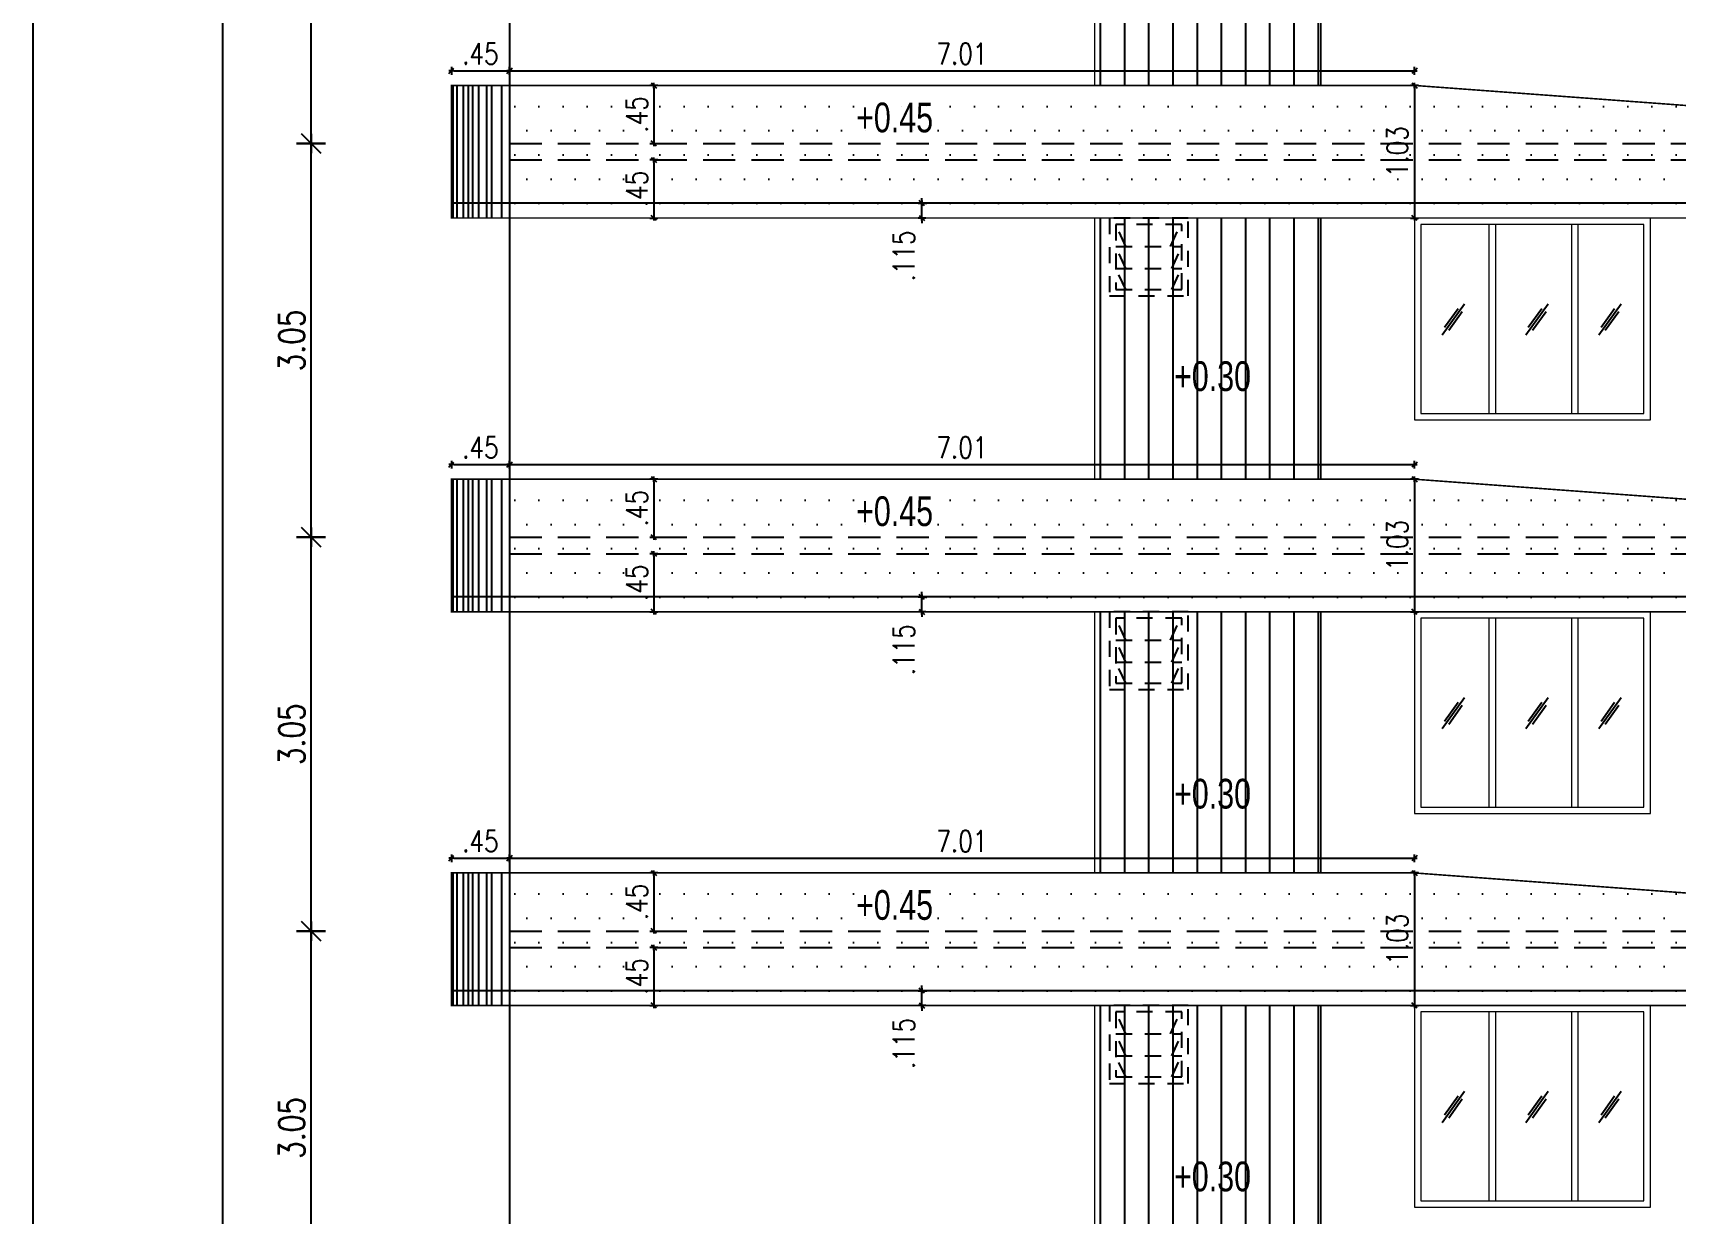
# Model space of a CAD drawing. Header units: inches. Extents: x 14331 to 14549, y 2557 to 2714.
# Drawn here: x 14498.24 to 14510.97, y 2660.94 to 2670.09 of the extents above; entities that cross this region are included whole.
import ezdxf
from ezdxf.enums import TextEntityAlignment as Align

# ---------------------------------------------------------------- set-up
doc = ezdxf.new("R2010")
doc.units = ezdxf.units.IN
doc.header["$LTSCALE"] = 0.25
doc.header["$MEASUREMENT"] = 0
doc.header["$PDMODE"] = 35
doc.linetypes.add('1', pattern=[0])
doc.linetypes.add('DASHEDX2', pattern=[1.5, 1, -0.5])
for name, color, linetype in [('dim-details', 7, 'Continuous'), ('ELE.PROJ.', 1, 'Continuous'), ('GLASS WINDOW', 251, '1'), ('hatch', 251, 'Continuous'), ('proj-internal', 1, 'DASHEDX2'), ('wall', 7, 'Continuous'), ('WORK TEX', 6, 'Continuous'), ('WORKING DIM', 7, 'Continuous')]:
    doc.layers.add(name, color=color, linetype=linetype)
doc.layers.add('WINDOW', color=106, linetype='Continuous', lineweight=13)
doc.styles.add('ARL', font='swisscl_0.ttf')
doc.styles.add('romans', font='romans.shx', dxfattribs={"width": 0.8})
doc.dimstyles.new('121', dxfattribs={"dimscale": 0.1, "dimtxt": 1.65, "dimasz": 0.2, "dimexe": 0.03125, "dimexo": 0.25, "dimgap": 0.5, "dimtad": 1, "dimzin": 4, "dimdsep": 46, "dimtxsty": 'romans', "dimblk1": 'MINITICK', "dimblk2": 'MINITICK', "dimsah": 1, "dimcen": 1, "dimse1": 1, "dimse2": 1, "dimclrd": 252, "dimclre": 256, "dimclrt": 7, "dimadec": 3, "dimazin": 0, "dimtfac": 0.8, "dimtix": 1, "dimtmove": 2, "dimatfit": 3, "dimfxl": 0, "dimtolj": 1, "dimtzin": 3, "dimarcsym": 0})
doc.dimstyles.new('minitick-100', dxfattribs={"dimscale": 0.1, "dimtxt": 2, "dimasz": 0.75, "dimexe": 0.03125, "dimexo": 0.25, "dimgap": 0.5, "dimtad": 1, "dimzin": 4, "dimdsep": 46, "dimtxsty": 'romans', "dimblk1": 'MINITICK', "dimblk2": 'MINITICK', "dimsah": 1, "dimcen": 1, "dimse1": 1, "dimse2": 1, "dimclrd": 252, "dimclre": 256, "dimclrt": 256, "dimadec": 3, "dimazin": 0, "dimtfac": 0.8, "dimtix": 1, "dimtmove": 2, "dimatfit": 3, "dimfxl": 0, "dimtolj": 1, "dimtzin": 3, "dimarcsym": 0})

# ---------------------------------------------------------------- blocks, each defined once
blk = doc.blocks.new('MINITICK')
at = {"color": 7}
for p, q in [((1, 1), (-1, -1)), ((-1, 0), (1, 0)), ((0, -1.5), (0, 1.5))]:
    blk.add_line(p, q, dxfattribs=at)
blk = doc.blocks.new('*D1823')
at = {"layer": 'Defpoints', "color": 0, "transparency": 16777216}
for p in [(14501.48, 2663.591), (14501.93, 2663.701), (14501.93, 2663.591)]:
    blk.add_point(p, dxfattribs=at)
at = {"layer": 'WORKING DIM', "color": 252, "lineweight": -2, "transparency": 16777216}
blk.add_line((14501.5, 2663.701), (14501.91, 2663.701), dxfattribs=at)
at = {"layer": 'WORKING DIM', "color": 252, "lineweight": -2, "transparency": 16777216, "xscale": 0.02, "yscale": 0.02, "zscale": 0.02, "rotation": 180}
blk.add_blockref('MINITICK', (14501.48, 2663.701), dxfattribs=at)
at = {"layer": 'WORKING DIM', "color": 252, "lineweight": -2, "transparency": 16777216, "xscale": 0.02, "yscale": 0.02, "zscale": 0.02}
blk.add_blockref('MINITICK', (14501.93, 2663.701), dxfattribs=at)
at = {"layer": 'WORKING DIM', "color": 7, "transparency": 16777216, "insert": (14501.705, 2663.833), "char_height": 0.165, "attachment_point": 5, "style": 'romans'}
blk.add_mtext('\\A1;.45', dxfattribs=at)
blk = doc.blocks.new('*D1829')
at = {"layer": 'Defpoints', "color": 0, "transparency": 16777216}
for p in [(14502.855, 2663.587), (14502.855, 2663.137), (14503.049, 2663.137)]:
    blk.add_point(p, dxfattribs=at)
at = {"layer": 'WORKING DIM', "color": 252, "lineweight": -2, "transparency": 16777216}
blk.add_line((14503.049, 2663.567), (14503.049, 2663.157), dxfattribs=at)
at = {"layer": 'WORKING DIM', "color": 252, "lineweight": -2, "transparency": 16777216, "xscale": 0.02, "yscale": 0.02, "zscale": 0.02}
for p, rotation in [((14503.049, 2663.587), 90), ((14503.049, 2663.137), 270)]:
    blk.add_blockref('MINITICK', p, dxfattribs=dict(at, rotation=rotation))
at = {"layer": 'WORKING DIM', "color": 7, "transparency": 16777216, "insert": (14502.917, 2663.362), "char_height": 0.165, "attachment_point": 5, "rotation": 90, "style": 'romans'}
blk.add_mtext('\\A1;.45', dxfattribs=at)
blk = doc.blocks.new('*D1830')
at = {"layer": 'Defpoints', "color": 0, "transparency": 16777216}
for p in [(14503.293, 2663.01), (14503.049, 2662.56), (14503.293, 2662.56)]:
    blk.add_point(p, dxfattribs=at)
at = {"layer": 'WORKING DIM', "color": 252, "lineweight": -2, "transparency": 16777216}
blk.add_line((14503.049, 2662.99), (14503.049, 2662.58), dxfattribs=at)
at = {"layer": 'WORKING DIM', "color": 252, "lineweight": -2, "transparency": 16777216, "xscale": 0.02, "yscale": 0.02, "zscale": 0.02}
for p, rotation in [((14503.049, 2663.01), 90), ((14503.049, 2662.56), 270)]:
    blk.add_blockref('MINITICK', p, dxfattribs=dict(at, rotation=rotation))
at = {"layer": 'WORKING DIM', "color": 7, "transparency": 16777216, "insert": (14502.917, 2662.785), "char_height": 0.165, "attachment_point": 5, "rotation": 90, "style": 'romans'}
blk.add_mtext('\\A1;.45', dxfattribs=at)
blk = doc.blocks.new('*D1824')
at = {"layer": 'Defpoints', "color": 0, "transparency": 16777216}
for p in [(14505.126, 2662.675), (14505.325, 2662.675), (14505.325, 2662.56)]:
    blk.add_point(p, dxfattribs=at)
at = {"layer": 'WORKING DIM', "color": 252, "lineweight": -2, "transparency": 16777216}
for p, q in [((14505.126, 2662.695), (14505.126, 2662.715)), ((14505.126, 2662.56), (14505.126, 2662.675)), ((14505.126, 2662.54), (14505.126, 2662.52))]:
    blk.add_line(p, q, dxfattribs=at)
at = {"layer": 'WORKING DIM', "color": 252, "lineweight": -2, "transparency": 16777216, "xscale": 0.02, "yscale": 0.02, "zscale": 0.02}
for p, rotation in [((14505.126, 2662.675), 270), ((14505.126, 2662.56), 90)]:
    blk.add_blockref('MINITICK', p, dxfattribs=dict(at, rotation=rotation))
at = {"layer": 'WORKING DIM', "color": 7, "transparency": 16777216, "insert": (14504.986, 2662.266), "char_height": 0.165, "attachment_point": 5, "rotation": 90, "style": 'romans'}
blk.add_mtext('\\A1;.115', dxfattribs=at)
blk = doc.blocks.new('*D1831')
at = {"layer": 'Defpoints', "color": 0, "transparency": 16777216}
for p in [(14508.943, 2663.587), (14508.943, 2662.56), (14508.943, 2662.56)]:
    blk.add_point(p, dxfattribs=at)
at = {"layer": 'WORKING DIM', "color": 252, "lineweight": -2, "transparency": 16777216}
blk.add_line((14508.943, 2663.567), (14508.943, 2662.58), dxfattribs=at)
at = {"layer": 'WORKING DIM', "color": 252, "lineweight": -2, "transparency": 16777216, "xscale": 0.02, "yscale": 0.02, "zscale": 0.02}
for p, rotation in [((14508.943, 2663.587), 90), ((14508.943, 2662.56), 270)]:
    blk.add_blockref('MINITICK', p, dxfattribs=dict(at, rotation=rotation))
at = {"layer": 'WORKING DIM', "color": 7, "transparency": 16777216, "insert": (14508.81, 2663.074), "char_height": 0.165, "attachment_point": 5, "rotation": 90, "style": 'romans'}
blk.add_mtext('\\A1;1.03', dxfattribs=at)
blk = doc.blocks.new('*D1838')
at = {"layer": 'Defpoints', "color": 0, "transparency": 16777216}
for p in [(14501.48, 2666.641), (14501.93, 2666.75), (14501.93, 2666.641)]:
    blk.add_point(p, dxfattribs=at)
at = {"layer": 'WORKING DIM', "color": 252, "lineweight": -2, "transparency": 16777216}
blk.add_line((14501.5, 2666.75), (14501.91, 2666.75), dxfattribs=at)
at = {"layer": 'WORKING DIM', "color": 252, "lineweight": -2, "transparency": 16777216, "xscale": 0.02, "yscale": 0.02, "zscale": 0.02, "rotation": 180}
blk.add_blockref('MINITICK', (14501.48, 2666.75), dxfattribs=at)
at = {"layer": 'WORKING DIM', "color": 252, "lineweight": -2, "transparency": 16777216, "xscale": 0.02, "yscale": 0.02, "zscale": 0.02}
blk.add_blockref('MINITICK', (14501.93, 2666.75), dxfattribs=at)
at = {"layer": 'WORKING DIM', "color": 7, "transparency": 16777216, "insert": (14501.705, 2666.883), "char_height": 0.165, "attachment_point": 5, "style": 'romans'}
blk.add_mtext('\\A1;.45', dxfattribs=at)
blk = doc.blocks.new('*D1844')
at = {"layer": 'Defpoints', "color": 0, "transparency": 16777216}
for p in [(14502.855, 2666.637), (14502.855, 2666.187), (14503.049, 2666.187)]:
    blk.add_point(p, dxfattribs=at)
at = {"layer": 'WORKING DIM', "color": 252, "lineweight": -2, "transparency": 16777216}
blk.add_line((14503.049, 2666.617), (14503.049, 2666.207), dxfattribs=at)
at = {"layer": 'WORKING DIM', "color": 252, "lineweight": -2, "transparency": 16777216, "xscale": 0.02, "yscale": 0.02, "zscale": 0.02}
for p, rotation in [((14503.049, 2666.637), 90), ((14503.049, 2666.187), 270)]:
    blk.add_blockref('MINITICK', p, dxfattribs=dict(at, rotation=rotation))
at = {"layer": 'WORKING DIM', "color": 7, "transparency": 16777216, "insert": (14502.917, 2666.412), "char_height": 0.165, "attachment_point": 5, "rotation": 90, "style": 'romans'}
blk.add_mtext('\\A1;.45', dxfattribs=at)
blk = doc.blocks.new('*D1845')
at = {"layer": 'Defpoints', "color": 0, "transparency": 16777216}
for p in [(14503.293, 2666.06), (14503.049, 2665.61), (14503.293, 2665.61)]:
    blk.add_point(p, dxfattribs=at)
at = {"layer": 'WORKING DIM', "color": 252, "lineweight": -2, "transparency": 16777216}
blk.add_line((14503.049, 2666.04), (14503.049, 2665.63), dxfattribs=at)
at = {"layer": 'WORKING DIM', "color": 252, "lineweight": -2, "transparency": 16777216, "xscale": 0.02, "yscale": 0.02, "zscale": 0.02}
for p, rotation in [((14503.049, 2666.06), 90), ((14503.049, 2665.61), 270)]:
    blk.add_blockref('MINITICK', p, dxfattribs=dict(at, rotation=rotation))
at = {"layer": 'WORKING DIM', "color": 7, "transparency": 16777216, "insert": (14502.917, 2665.835), "char_height": 0.165, "attachment_point": 5, "rotation": 90, "style": 'romans'}
blk.add_mtext('\\A1;.45', dxfattribs=at)
blk = doc.blocks.new('*D1839')
at = {"layer": 'Defpoints', "color": 0, "transparency": 16777216}
for p in [(14505.126, 2665.725), (14505.325, 2665.725), (14505.325, 2665.61)]:
    blk.add_point(p, dxfattribs=at)
at = {"layer": 'WORKING DIM', "color": 252, "lineweight": -2, "transparency": 16777216}
for p, q in [((14505.126, 2665.745), (14505.126, 2665.765)), ((14505.126, 2665.61), (14505.126, 2665.725)), ((14505.126, 2665.59), (14505.126, 2665.57))]:
    blk.add_line(p, q, dxfattribs=at)
at = {"layer": 'WORKING DIM', "color": 252, "lineweight": -2, "transparency": 16777216, "xscale": 0.02, "yscale": 0.02, "zscale": 0.02}
for p, rotation in [((14505.126, 2665.725), 270), ((14505.126, 2665.61), 90)]:
    blk.add_blockref('MINITICK', p, dxfattribs=dict(at, rotation=rotation))
at = {"layer": 'WORKING DIM', "color": 7, "transparency": 16777216, "insert": (14504.986, 2665.316), "char_height": 0.165, "attachment_point": 5, "rotation": 90, "style": 'romans'}
blk.add_mtext('\\A1;.115', dxfattribs=at)
blk = doc.blocks.new('*D1846')
at = {"layer": 'Defpoints', "color": 0, "transparency": 16777216}
for p in [(14508.943, 2666.637), (14508.943, 2665.61), (14508.943, 2665.61)]:
    blk.add_point(p, dxfattribs=at)
at = {"layer": 'WORKING DIM', "color": 252, "lineweight": -2, "transparency": 16777216}
blk.add_line((14508.943, 2666.617), (14508.943, 2665.63), dxfattribs=at)
at = {"layer": 'WORKING DIM', "color": 252, "lineweight": -2, "transparency": 16777216, "xscale": 0.02, "yscale": 0.02, "zscale": 0.02}
for p, rotation in [((14508.943, 2666.637), 90), ((14508.943, 2665.61), 270)]:
    blk.add_blockref('MINITICK', p, dxfattribs=dict(at, rotation=rotation))
at = {"layer": 'WORKING DIM', "color": 7, "transparency": 16777216, "insert": (14508.81, 2666.124), "char_height": 0.165, "attachment_point": 5, "rotation": 90, "style": 'romans'}
blk.add_mtext('\\A1;1.03', dxfattribs=at)
blk = doc.blocks.new('*D1853')
at = {"layer": 'Defpoints', "color": 0, "transparency": 16777216}
for p in [(14501.93, 2669.8), (14501.48, 2669.691), (14501.93, 2669.691)]:
    blk.add_point(p, dxfattribs=at)
at = {"layer": 'WORKING DIM', "color": 252, "lineweight": -2, "transparency": 16777216}
blk.add_line((14501.5, 2669.8), (14501.91, 2669.8), dxfattribs=at)
at = {"layer": 'WORKING DIM', "color": 252, "lineweight": -2, "transparency": 16777216, "xscale": 0.02, "yscale": 0.02, "zscale": 0.02, "rotation": 180}
blk.add_blockref('MINITICK', (14501.48, 2669.8), dxfattribs=at)
at = {"layer": 'WORKING DIM', "color": 252, "lineweight": -2, "transparency": 16777216, "xscale": 0.02, "yscale": 0.02, "zscale": 0.02}
blk.add_blockref('MINITICK', (14501.93, 2669.8), dxfattribs=at)
at = {"layer": 'WORKING DIM', "color": 7, "transparency": 16777216, "insert": (14501.705, 2669.933), "char_height": 0.165, "attachment_point": 5, "style": 'romans'}
blk.add_mtext('\\A1;.45', dxfattribs=at)
blk = doc.blocks.new('*D1859')
at = {"layer": 'Defpoints', "color": 0, "transparency": 16777216}
for p in [(14502.855, 2669.687), (14502.855, 2669.237), (14503.049, 2669.237)]:
    blk.add_point(p, dxfattribs=at)
at = {"layer": 'WORKING DIM', "color": 252, "lineweight": -2, "transparency": 16777216}
blk.add_line((14503.049, 2669.667), (14503.049, 2669.257), dxfattribs=at)
at = {"layer": 'WORKING DIM', "color": 252, "lineweight": -2, "transparency": 16777216, "xscale": 0.02, "yscale": 0.02, "zscale": 0.02}
for p, rotation in [((14503.049, 2669.687), 90), ((14503.049, 2669.237), 270)]:
    blk.add_blockref('MINITICK', p, dxfattribs=dict(at, rotation=rotation))
at = {"layer": 'WORKING DIM', "color": 7, "transparency": 16777216, "insert": (14502.917, 2669.462), "char_height": 0.165, "attachment_point": 5, "rotation": 90, "style": 'romans'}
blk.add_mtext('\\A1;.45', dxfattribs=at)
blk = doc.blocks.new('*D1860')
at = {"layer": 'Defpoints', "color": 0, "transparency": 16777216}
for p in [(14503.293, 2669.11), (14503.049, 2668.66), (14503.293, 2668.66)]:
    blk.add_point(p, dxfattribs=at)
at = {"layer": 'WORKING DIM', "color": 252, "lineweight": -2, "transparency": 16777216}
blk.add_line((14503.049, 2669.09), (14503.049, 2668.68), dxfattribs=at)
at = {"layer": 'WORKING DIM', "color": 252, "lineweight": -2, "transparency": 16777216, "xscale": 0.02, "yscale": 0.02, "zscale": 0.02}
for p, rotation in [((14503.049, 2669.11), 90), ((14503.049, 2668.66), 270)]:
    blk.add_blockref('MINITICK', p, dxfattribs=dict(at, rotation=rotation))
at = {"layer": 'WORKING DIM', "color": 7, "transparency": 16777216, "insert": (14502.917, 2668.885), "char_height": 0.165, "attachment_point": 5, "rotation": 90, "style": 'romans'}
blk.add_mtext('\\A1;.45', dxfattribs=at)
blk = doc.blocks.new('*D1854')
at = {"layer": 'Defpoints', "color": 0, "transparency": 16777216}
for p in [(14505.126, 2668.775), (14505.325, 2668.775), (14505.325, 2668.66)]:
    blk.add_point(p, dxfattribs=at)
at = {"layer": 'WORKING DIM', "color": 252, "lineweight": -2, "transparency": 16777216}
for p, q in [((14505.126, 2668.795), (14505.126, 2668.815)), ((14505.126, 2668.66), (14505.126, 2668.775)), ((14505.126, 2668.64), (14505.126, 2668.62))]:
    blk.add_line(p, q, dxfattribs=at)
at = {"layer": 'WORKING DIM', "color": 252, "lineweight": -2, "transparency": 16777216, "xscale": 0.02, "yscale": 0.02, "zscale": 0.02}
for p, rotation in [((14505.126, 2668.775), 270), ((14505.126, 2668.66), 90)]:
    blk.add_blockref('MINITICK', p, dxfattribs=dict(at, rotation=rotation))
at = {"layer": 'WORKING DIM', "color": 7, "transparency": 16777216, "insert": (14504.986, 2668.366), "char_height": 0.165, "attachment_point": 5, "rotation": 90, "style": 'romans'}
blk.add_mtext('\\A1;.115', dxfattribs=at)
blk = doc.blocks.new('*D1861')
at = {"layer": 'Defpoints', "color": 0, "transparency": 16777216}
for p in [(14508.943, 2669.687), (14508.943, 2668.66), (14508.943, 2668.66)]:
    blk.add_point(p, dxfattribs=at)
at = {"layer": 'WORKING DIM', "color": 252, "lineweight": -2, "transparency": 16777216}
blk.add_line((14508.943, 2669.667), (14508.943, 2668.68), dxfattribs=at)
at = {"layer": 'WORKING DIM', "color": 252, "lineweight": -2, "transparency": 16777216, "xscale": 0.02, "yscale": 0.02, "zscale": 0.02}
for p, rotation in [((14508.943, 2669.687), 90), ((14508.943, 2668.66), 270)]:
    blk.add_blockref('MINITICK', p, dxfattribs=dict(at, rotation=rotation))
at = {"layer": 'WORKING DIM', "color": 7, "transparency": 16777216, "insert": (14508.81, 2669.174), "char_height": 0.165, "attachment_point": 5, "rotation": 90, "style": 'romans'}
blk.add_mtext('\\A1;1.03', dxfattribs=at)
blk = doc.blocks.new('*D1971')
at = {"layer": 'Defpoints', "color": 0, "transparency": 16777216}
for p in [(14500.393, 2663.137), (14502.341, 2663.137), (14502.341, 2660.087)]:
    blk.add_point(p, dxfattribs=at)
at = {"layer": 'dim-details', "color": 252, "lineweight": -2, "transparency": 16777216}
blk.add_line((14500.393, 2660.162), (14500.393, 2663.062), dxfattribs=at)
at = {"layer": 'dim-details', "color": 252, "lineweight": -2, "transparency": 16777216, "xscale": 0.07500000000000001, "yscale": 0.07500000000000001, "zscale": 0.07500000000000001}
for p, rotation in [((14500.393, 2663.137), 90), ((14500.393, 2660.087), 270)]:
    blk.add_blockref('MINITICK', p, dxfattribs=dict(at, rotation=rotation))
at = {"layer": 'dim-details', "transparency": 16777216, "insert": (14500.243, 2661.612), "char_height": 0.2, "attachment_point": 5, "rotation": 90, "style": 'romans'}
blk.add_mtext('\\A1;3.05', dxfattribs=at)
blk = doc.blocks.new('*D1972')
at = {"layer": 'Defpoints', "color": 0, "transparency": 16777216}
for p in [(14500.393, 2666.187), (14502.341, 2666.187), (14502.341, 2663.137)]:
    blk.add_point(p, dxfattribs=at)
at = {"layer": 'dim-details', "color": 252, "lineweight": -2, "transparency": 16777216}
blk.add_line((14500.393, 2663.212), (14500.393, 2666.112), dxfattribs=at)
at = {"layer": 'dim-details', "color": 252, "lineweight": -2, "transparency": 16777216, "xscale": 0.07500000000000001, "yscale": 0.07500000000000001, "zscale": 0.07500000000000001}
for p, rotation in [((14500.393, 2666.187), 90), ((14500.393, 2663.137), 270)]:
    blk.add_blockref('MINITICK', p, dxfattribs=dict(at, rotation=rotation))
at = {"layer": 'dim-details', "transparency": 16777216, "insert": (14500.243, 2664.662), "char_height": 0.2, "attachment_point": 5, "rotation": 90, "style": 'romans'}
blk.add_mtext('\\A1;3.05', dxfattribs=at)
blk = doc.blocks.new('*D1973')
at = {"layer": 'Defpoints', "color": 0, "transparency": 16777216}
for p in [(14500.393, 2669.237), (14502.341, 2669.237), (14502.341, 2666.187)]:
    blk.add_point(p, dxfattribs=at)
at = {"layer": 'dim-details', "color": 252, "lineweight": -2, "transparency": 16777216}
blk.add_line((14500.393, 2666.262), (14500.393, 2669.162), dxfattribs=at)
at = {"layer": 'dim-details', "color": 252, "lineweight": -2, "transparency": 16777216, "xscale": 0.07500000000000001, "yscale": 0.07500000000000001, "zscale": 0.07500000000000001}
for p, rotation in [((14500.393, 2669.237), 90), ((14500.393, 2666.187), 270)]:
    blk.add_blockref('MINITICK', p, dxfattribs=dict(at, rotation=rotation))
at = {"layer": 'dim-details', "transparency": 16777216, "insert": (14500.243, 2667.712), "char_height": 0.2, "attachment_point": 5, "rotation": 90, "style": 'romans'}
blk.add_mtext('\\A1;3.05', dxfattribs=at)
blk = doc.blocks.new('*D1974')
at = {"layer": 'Defpoints', "color": 0, "transparency": 16777216}
for p in [(14500.393, 2672.287), (14502.436, 2672.287), (14502.436, 2669.237)]:
    blk.add_point(p, dxfattribs=at)
at = {"layer": 'dim-details', "color": 252, "lineweight": -2, "transparency": 16777216}
blk.add_line((14500.393, 2669.312), (14500.393, 2672.212), dxfattribs=at)
at = {"layer": 'dim-details', "color": 252, "lineweight": -2, "transparency": 16777216, "xscale": 0.07500000000000001, "yscale": 0.07500000000000001, "zscale": 0.07500000000000001}
for p, rotation in [((14500.393, 2672.287), 90), ((14500.393, 2669.237), 270)]:
    blk.add_blockref('MINITICK', p, dxfattribs=dict(at, rotation=rotation))
at = {"layer": 'dim-details', "transparency": 16777216, "insert": (14500.243, 2670.762), "char_height": 0.2, "attachment_point": 5, "rotation": 90, "style": 'romans'}
blk.add_mtext('\\A1;3.05', dxfattribs=at)
blk = doc.blocks.new('*D1982')
at = {"layer": 'Defpoints', "color": 0, "transparency": 16777216}
for p in [(14499.708, 2690.587), (14502.979, 2690.587), (14501.43, 2650.61)]:
    blk.add_point(p, dxfattribs=at)
at = {"layer": 'dim-details', "color": 252, "lineweight": -2, "transparency": 16777216}
blk.add_line((14499.708, 2650.685), (14499.708, 2690.512), dxfattribs=at)
at = {"layer": 'dim-details', "color": 252, "lineweight": -2, "transparency": 16777216, "xscale": 0.07500000000000001, "yscale": 0.07500000000000001, "zscale": 0.07500000000000001}
for p, rotation in [((14499.708, 2690.587), 90), ((14499.708, 2650.61), 270)]:
    blk.add_blockref('MINITICK', p, dxfattribs=dict(at, rotation=rotation))
at = {"layer": 'dim-details', "transparency": 16777216, "insert": (14499.558, 2670.599), "char_height": 0.2, "attachment_point": 5, "rotation": 90, "style": 'romans'}
blk.add_mtext('\\A1;39.98', dxfattribs=at)
blk = doc.blocks.new('*D1990')
at = {"layer": 'Defpoints', "color": 0, "transparency": 16777216}
for p in [(14501.93, 2663.587), (14508.943, 2663.701), (14508.943, 2663.587)]:
    blk.add_point(p, dxfattribs=at)
at = {"layer": 'WORKING DIM', "color": 252, "lineweight": -2, "transparency": 16777216}
blk.add_line((14501.95, 2663.701), (14508.923, 2663.701), dxfattribs=at)
at = {"layer": 'WORKING DIM', "color": 252, "lineweight": -2, "transparency": 16777216, "xscale": 0.02, "yscale": 0.02, "zscale": 0.02, "rotation": 180}
blk.add_blockref('MINITICK', (14501.93, 2663.701), dxfattribs=at)
at = {"layer": 'WORKING DIM', "color": 252, "lineweight": -2, "transparency": 16777216, "xscale": 0.02, "yscale": 0.02, "zscale": 0.02}
blk.add_blockref('MINITICK', (14508.943, 2663.701), dxfattribs=at)
at = {"layer": 'WORKING DIM', "color": 7, "transparency": 16777216, "insert": (14505.436, 2663.833), "char_height": 0.165, "attachment_point": 5, "style": 'romans'}
blk.add_mtext('\\A1;7.01', dxfattribs=at)
blk = doc.blocks.new('*D1992')
at = {"layer": 'Defpoints', "color": 0, "transparency": 16777216}
for p in [(14508.943, 2666.75), (14501.93, 2666.637), (14508.943, 2666.637)]:
    blk.add_point(p, dxfattribs=at)
at = {"layer": 'WORKING DIM', "color": 252, "lineweight": -2, "transparency": 16777216}
blk.add_line((14501.95, 2666.75), (14508.923, 2666.75), dxfattribs=at)
at = {"layer": 'WORKING DIM', "color": 252, "lineweight": -2, "transparency": 16777216, "xscale": 0.02, "yscale": 0.02, "zscale": 0.02, "rotation": 180}
blk.add_blockref('MINITICK', (14501.93, 2666.75), dxfattribs=at)
at = {"layer": 'WORKING DIM', "color": 252, "lineweight": -2, "transparency": 16777216, "xscale": 0.02, "yscale": 0.02, "zscale": 0.02}
blk.add_blockref('MINITICK', (14508.943, 2666.75), dxfattribs=at)
at = {"layer": 'WORKING DIM', "color": 7, "transparency": 16777216, "insert": (14505.436, 2666.883), "char_height": 0.165, "attachment_point": 5, "style": 'romans'}
blk.add_mtext('\\A1;7.01', dxfattribs=at)
blk = doc.blocks.new('*D1994')
at = {"layer": 'Defpoints', "color": 0, "transparency": 16777216}
for p in [(14508.943, 2669.8), (14501.93, 2669.687), (14508.943, 2669.687)]:
    blk.add_point(p, dxfattribs=at)
at = {"layer": 'WORKING DIM', "color": 252, "lineweight": -2, "transparency": 16777216}
blk.add_line((14501.95, 2669.8), (14508.923, 2669.8), dxfattribs=at)
at = {"layer": 'WORKING DIM', "color": 252, "lineweight": -2, "transparency": 16777216, "xscale": 0.02, "yscale": 0.02, "zscale": 0.02, "rotation": 180}
blk.add_blockref('MINITICK', (14501.93, 2669.8), dxfattribs=at)
at = {"layer": 'WORKING DIM', "color": 252, "lineweight": -2, "transparency": 16777216, "xscale": 0.02, "yscale": 0.02, "zscale": 0.02}
blk.add_blockref('MINITICK', (14508.943, 2669.8), dxfattribs=at)
at = {"layer": 'WORKING DIM', "color": 7, "transparency": 16777216, "insert": (14505.436, 2669.933), "char_height": 0.165, "attachment_point": 5, "style": 'romans'}
blk.add_mtext('\\A1;7.01', dxfattribs=at)

msp = doc.modelspace()

# ---------------------------------------------------------------- hatches: boundary and pattern name
at = {"layer": 'hatch'}
h = msp.add_hatch(dxfattribs=at)
h.set_pattern_fill('ANSI31', color=36, scale=1.5, angle=45)
h.set_pattern_definition([(90, (-332.42704, 32.52431), (-0.1875, 3e-17), [])])
h.paths.add_polyline_path([(14508.218, 2671.71), (14506.465, 2671.71), (14506.465, 2669.687), (14508.218, 2669.687)])
at = {"layer": 'hatch', "true_color": 0xc7b399}
h = msp.add_hatch(dxfattribs=at)
h.set_pattern_fill('DOTS', color=253, scale=3)
h.set_pattern_definition([(0, (-346.71688, 32.52428), (0.09375, 0.1875), [0, -0.1875])])
h.paths.add_polyline_path([(14515.04, 2669.237), (14508.943, 2669.687), (14501.93, 2669.687), (14501.93, 2668.66), (14515.04, 2668.66)])
at = {"layer": 'hatch'}
h = msp.add_hatch(dxfattribs=at)
h.set_pattern_fill('ANSI31', color=36, scale=1.5, angle=45)
h.set_pattern_definition([(90, (-332.42704, 29.47428), (-0.1875, 3e-17), [])])
h.paths.add_polyline_path([(14508.218, 2668.66), (14506.465, 2668.66), (14506.465, 2666.637), (14508.218, 2666.637)])
at = {"layer": 'hatch', "true_color": 0xc7b399}
h = msp.add_hatch(dxfattribs=at)
h.set_pattern_fill('DOTS', color=253, scale=3)
h.set_pattern_definition([(0, (-346.71688, 29.47428), (0.09375, 0.1875), [0, -0.1875])])
h.paths.add_polyline_path([(14515.04, 2666.187), (14508.943, 2666.637), (14501.93, 2666.637), (14501.93, 2665.61), (14515.04, 2665.61)])
at = {"layer": 'hatch'}
h = msp.add_hatch(dxfattribs=at)
h.set_pattern_fill('ANSI31', color=36, scale=1.5, angle=45)
h.set_pattern_definition([(90, (-332.42704, 26.42428), (-0.1875, 3e-17), [])])
h.paths.add_polyline_path([(14508.218, 2665.61), (14506.465, 2665.61), (14506.465, 2663.587), (14508.218, 2663.587)])
at = {"layer": 'hatch', "true_color": 0xc7b399}
h = msp.add_hatch(dxfattribs=at)
h.set_pattern_fill('DOTS', color=253, scale=3)
h.set_pattern_definition([(0, (-346.71688, 26.42431), (0.09375, 0.1875), [0, -0.1875])])
h.paths.add_polyline_path([(14515.04, 2663.137), (14508.943, 2663.587), (14501.93, 2663.587), (14501.93, 2662.56), (14515.04, 2662.56)])
at = {"layer": 'hatch'}
h = msp.add_hatch(dxfattribs=at)
h.set_pattern_fill('ANSI31', color=36, scale=1.5, angle=45)
h.set_pattern_definition([(90, (-332.42704, 23.37431), (-0.1875, 3e-17), [])])
h.paths.add_polyline_path([(14508.218, 2662.56), (14506.465, 2662.56), (14506.465, 2660.537), (14508.218, 2660.537)])

# ---------------------------------------------------------------- linework, layer by layer
at = {"layer": 'ELE.PROJ.', "color": 8}
for p, q in [((14501.492, 2669.691), (14501.492, 2668.66)), ((14501.521, 2669.691), (14501.521, 2668.66)), ((14501.57, 2669.691), (14501.57, 2668.66)), ((14501.611, 2669.691), (14501.611, 2668.66)), ((14501.644, 2669.691), (14501.644, 2668.66)), ((14501.69, 2669.691), (14501.69, 2668.66)), ((14501.751, 2669.691), (14501.751, 2668.66)), ((14501.791, 2669.691), (14501.791, 2668.66)), ((14501.869, 2669.691), (14501.869, 2668.66)), ((14501.492, 2666.641), (14501.492, 2665.61)), ((14501.521, 2666.641), (14501.521, 2665.61)), ((14501.57, 2666.641), (14501.57, 2665.61)), ((14501.611, 2666.641), (14501.611, 2665.61)), ((14501.644, 2666.641), (14501.644, 2665.61)), ((14501.69, 2666.641), (14501.69, 2665.61)), ((14501.751, 2666.641), (14501.751, 2665.61)), ((14501.791, 2666.641), (14501.791, 2665.61)), ((14501.869, 2666.641), (14501.869, 2665.61)), ((14501.492, 2663.591), (14501.492, 2662.56)), ((14501.521, 2663.591), (14501.521, 2662.56)), ((14501.57, 2663.591), (14501.57, 2662.56)), ((14501.611, 2663.591), (14501.611, 2662.56)), ((14501.644, 2663.591), (14501.644, 2662.56)), ((14501.69, 2663.591), (14501.69, 2662.56)), ((14501.751, 2663.591), (14501.751, 2662.56)), ((14501.791, 2663.591), (14501.791, 2662.56)), ((14501.869, 2663.591), (14501.869, 2662.56))]:
    msp.add_line(p, q, dxfattribs=at)
at = {"layer": 'ELE.PROJ.'}
for p, q in [((14515.04, 2668.775), (14501.48, 2668.775)), ((14515.04, 2665.725), (14501.48, 2665.725)), ((14515.04, 2662.675), (14501.48, 2662.675))]:
    msp.add_line(p, q, dxfattribs=at)
at = {"layer": 'ELE.PROJ.', "color": 36, "const_width": 0.012}
for points in [[(14506.465, 2671.71), (14508.218, 2671.71), (14508.218, 2669.687), (14506.465, 2669.687)], [(14506.465, 2668.66), (14508.218, 2668.66), (14508.218, 2666.637), (14506.465, 2666.637)], [(14506.465, 2665.61), (14508.218, 2665.61), (14508.218, 2663.587), (14506.465, 2663.587)], [(14506.465, 2662.56), (14508.218, 2662.56), (14508.218, 2660.537), (14506.465, 2660.537)]]:
    msp.add_lwpolyline(points, close=True, dxfattribs=at)
at = {"layer": 'ELE.PROJ.', "const_width": 0.012}
for points in [[(14515.04, 2668.66), (14515.04, 2669.237), (14508.943, 2669.687), (14501.48, 2669.687), (14501.48, 2668.66), (14515.04, 2668.66)], [(14515.04, 2665.61), (14515.04, 2666.187), (14508.943, 2666.637), (14501.48, 2666.637), (14501.48, 2665.61), (14515.04, 2665.61)], [(14515.04, 2662.56), (14515.04, 2663.137), (14508.943, 2663.587), (14501.48, 2663.587), (14501.48, 2662.56), (14515.04, 2662.56)]]:
    msp.add_lwpolyline(points, dxfattribs=at)
at = {"layer": 'GLASS WINDOW', "color": 4, "ltscale": 200}
for p, q in [((14509.331, 2667.993), (14509.158, 2667.752)), ((14509.281, 2667.957), (14509.176, 2667.811)), ((14509.313, 2667.934), (14509.208, 2667.788)), ((14509.98, 2667.993), (14509.806, 2667.752)), ((14509.93, 2667.957), (14509.825, 2667.811)), ((14509.962, 2667.934), (14509.857, 2667.788)), ((14510.545, 2667.993), (14510.371, 2667.752)), ((14510.494, 2667.957), (14510.389, 2667.811)), ((14510.526, 2667.934), (14510.421, 2667.788)), ((14509.331, 2664.943), (14509.158, 2664.702)), ((14509.281, 2664.907), (14509.176, 2664.761)), ((14509.313, 2664.884), (14509.208, 2664.738)), ((14509.98, 2664.943), (14509.806, 2664.702)), ((14509.93, 2664.907), (14509.825, 2664.761)), ((14509.962, 2664.884), (14509.857, 2664.738)), ((14510.545, 2664.943), (14510.371, 2664.702)), ((14510.494, 2664.907), (14510.389, 2664.761)), ((14510.526, 2664.884), (14510.421, 2664.738)), ((14509.331, 2661.893), (14509.158, 2661.652)), ((14509.281, 2661.857), (14509.176, 2661.711)), ((14509.313, 2661.834), (14509.208, 2661.688)), ((14509.98, 2661.893), (14509.806, 2661.652)), ((14509.93, 2661.857), (14509.825, 2661.711)), ((14509.962, 2661.834), (14509.857, 2661.688)), ((14510.545, 2661.893), (14510.371, 2661.652)), ((14510.494, 2661.857), (14510.389, 2661.711)), ((14510.526, 2661.834), (14510.421, 2661.688))]:
    msp.add_line(p, q, dxfattribs=at)
at = {"layer": 'proj-internal', "color": 251}
for p, q in [((14501.93, 2669.237), (14533.371, 2669.237)), ((14501.93, 2669.11), (14533.371, 2669.11)), ((14501.93, 2666.187), (14533.371, 2666.187)), ((14501.93, 2666.06), (14533.371, 2666.06)), ((14501.93, 2663.137), (14533.371, 2663.137)), ((14501.93, 2663.01), (14533.371, 2663.01))]:
    msp.add_line(p, q, dxfattribs=at)
at = {"layer": 'proj-internal', "color": 251, "ltscale": 0.5}
for p, q in [((14506.707, 2668.44), (14506.629, 2668.61)), ((14507.052, 2668.44), (14507.129, 2668.61)), ((14506.629, 2668.44), (14507.139, 2668.44)), ((14506.707, 2668.27), (14506.629, 2668.44)), ((14507.062, 2668.27), (14507.139, 2668.44)), ((14506.629, 2668.27), (14507.139, 2668.27)), ((14506.707, 2668.107), (14506.629, 2668.27)), ((14507.062, 2668.107), (14507.139, 2668.27)), ((14506.707, 2665.39), (14506.629, 2665.56)), ((14507.052, 2665.39), (14507.129, 2665.56)), ((14506.629, 2665.39), (14507.139, 2665.39)), ((14506.707, 2665.22), (14506.629, 2665.39)), ((14507.062, 2665.22), (14507.139, 2665.39)), ((14506.629, 2665.22), (14507.139, 2665.22)), ((14506.707, 2665.057), (14506.629, 2665.22)), ((14507.062, 2665.057), (14507.139, 2665.22)), ((14506.707, 2662.34), (14506.629, 2662.51)), ((14507.052, 2662.34), (14507.129, 2662.51)), ((14506.629, 2662.34), (14507.139, 2662.34)), ((14506.707, 2662.17), (14506.629, 2662.34)), ((14507.062, 2662.17), (14507.139, 2662.34)), ((14506.629, 2662.17), (14507.139, 2662.17)), ((14506.707, 2662.007), (14506.629, 2662.17)), ((14507.062, 2662.007), (14507.139, 2662.17))]:
    msp.add_line(p, q, dxfattribs=at)
for points in [[(14506.579, 2668.057), (14507.189, 2668.057), (14507.189, 2668.66), (14506.579, 2668.66)], [(14506.629, 2668.107), (14507.139, 2668.107), (14507.139, 2668.61), (14506.629, 2668.61)], [(14506.579, 2665.007), (14507.189, 2665.007), (14507.189, 2665.61), (14506.579, 2665.61)], [(14506.629, 2665.057), (14507.139, 2665.057), (14507.139, 2665.56), (14506.629, 2665.56)], [(14506.579, 2661.957), (14507.189, 2661.957), (14507.189, 2662.56), (14506.579, 2662.56)], [(14506.629, 2662.007), (14507.139, 2662.007), (14507.139, 2662.51), (14506.629, 2662.51)]]:
    msp.add_lwpolyline(points, close=True, dxfattribs=at)
at = {"layer": 'wall'}
msp.add_line((14501.93, 2691.737), (14501.93, 2650.61), dxfattribs=at)
msp.add_lwpolyline([(14536.405, 2697.058), (14498.237, 2697.058), (14498.237, 2643.083), (14536.405, 2643.083)], close=True, dxfattribs=at)
at = {"layer": 'WINDOW'}
for p, q in [((14509.52, 2668.61), (14509.52, 2667.147)), ((14509.57, 2668.61), (14509.57, 2667.147)), ((14510.159, 2668.61), (14510.159, 2667.147)), ((14510.209, 2668.61), (14510.209, 2667.147)), ((14509.52, 2665.56), (14509.52, 2664.097)), ((14509.57, 2665.56), (14509.57, 2664.097)), ((14510.159, 2665.56), (14510.159, 2664.097)), ((14510.209, 2665.56), (14510.209, 2664.097)), ((14509.52, 2662.51), (14509.52, 2661.047)), ((14509.57, 2662.51), (14509.57, 2661.047)), ((14510.159, 2662.51), (14510.159, 2661.047)), ((14510.209, 2662.51), (14510.209, 2661.047))]:
    msp.add_line(p, q, dxfattribs=at)
for points in [[(14508.943, 2667.097), (14510.771, 2667.097), (14510.771, 2668.66), (14508.943, 2668.66)], [(14508.993, 2667.147), (14510.721, 2667.147), (14510.721, 2668.61), (14508.993, 2668.61)], [(14508.943, 2664.047), (14510.771, 2664.047), (14510.771, 2665.61), (14508.943, 2665.61)], [(14508.993, 2664.097), (14510.721, 2664.097), (14510.721, 2665.56), (14508.993, 2665.56)], [(14508.943, 2660.997), (14510.771, 2660.997), (14510.771, 2662.56), (14508.943, 2662.56)], [(14508.993, 2661.047), (14510.721, 2661.047), (14510.721, 2662.51), (14508.993, 2662.51)]]:
    msp.add_lwpolyline(points, close=True, dxfattribs=at)

# ---------------------------------------------------------------- texts
at = {"layer": 'WORK TEX', "color": 7, "style": 'ARL'}
for s, p in [('+0.45 ', (14504.947, 2669.439)), ('+0.30', (14507.378, 2667.435)), ('+0.45 ', (14504.947, 2666.389)), ('+0.30', (14507.378, 2664.201)), ('+0.45 ', (14504.947, 2663.339)), ('+0.30', (14507.378, 2661.236))]:
    msp.add_text(s, height=0.23, dxfattribs=at).set_placement(p, align=Align.MIDDLE_CENTER)

# ---------------------------------------------------------------- dimensions: what is measured, and where the dimension line sits
at = {"layer": 'dim-details'}
for base, p1, p2, picture, middle in [((14499.708, 2690.587), (14501.43, 2650.61), (14502.979, 2690.587), '*D1982', (14499.558, 2670.599)), ((14500.393, 2672.287), (14502.436, 2669.237), (14502.436, 2672.287), '*D1974', (14500.243, 2670.762)), ((14500.393, 2669.237), (14502.341, 2666.187), (14502.341, 2669.237), '*D1973', (14500.243, 2667.712)), ((14500.393, 2666.187), (14502.341, 2663.137), (14502.341, 2666.187), '*D1972', (14500.243, 2664.662)), ((14500.393, 2663.137), (14502.341, 2660.087), (14502.341, 2663.137), '*D1971', (14500.243, 2661.612))]:
    dim = msp.add_linear_dim(base=base, p1=p1, p2=p2, angle=90, dimstyle='minitick-100', dxfattribs=at)
    dim.commit()
    dim.dimension.update_dxf_attribs({"geometry": picture, "text_midpoint": middle})
at = {"layer": 'WORKING DIM'}
for base, p1, p2, picture, middle in [((14501.93, 2669.8), (14501.48, 2669.691), (14501.93, 2669.691), '*D1853', (14501.705, 2669.933)), ((14508.943, 2669.8), (14501.93, 2669.687), (14508.943, 2669.687), '*D1994', (14505.436, 2669.933)), ((14501.93, 2666.75), (14501.48, 2666.641), (14501.93, 2666.641), '*D1838', (14501.705, 2666.883)), ((14508.943, 2666.75), (14501.93, 2666.637), (14508.943, 2666.637), '*D1992', (14505.436, 2666.883)), ((14501.93, 2663.701), (14501.48, 2663.591), (14501.93, 2663.591), '*D1823', (14501.705, 2663.833)), ((14508.943, 2663.701), (14501.93, 2663.587), (14508.943, 2663.587), '*D1990', (14505.436, 2663.833))]:
    dim = msp.add_linear_dim(base=base, p1=p1, p2=p2, dimstyle='121', override={"dimfxl": 0.18, "dimfxlon": 1}, dxfattribs=at)
    dim.commit()
    dim.dimension.update_dxf_attribs({"geometry": picture, "text_midpoint": middle})
for base, p1, p2, picture, middle in [((14503.049, 2669.237), (14502.855, 2669.687), (14502.855, 2669.237), '*D1859', (14502.917, 2669.462)), ((14508.943, 2668.66), (14508.943, 2669.687), (14508.943, 2668.66), '*D1861', (14508.81, 2669.174)), ((14503.049, 2668.66), (14503.293, 2669.11), (14503.293, 2668.66), '*D1860', (14502.917, 2668.885)), ((14503.049, 2666.187), (14502.855, 2666.637), (14502.855, 2666.187), '*D1844', (14502.917, 2666.412)), ((14508.943, 2665.61), (14508.943, 2666.637), (14508.943, 2665.61), '*D1846', (14508.81, 2666.124)), ((14503.049, 2665.61), (14503.293, 2666.06), (14503.293, 2665.61), '*D1845', (14502.917, 2665.835)), ((14503.049, 2663.137), (14502.855, 2663.587), (14502.855, 2663.137), '*D1829', (14502.917, 2663.362)), ((14508.943, 2662.56), (14508.943, 2663.587), (14508.943, 2662.56), '*D1831', (14508.81, 2663.074)), ((14503.049, 2662.56), (14503.293, 2663.01), (14503.293, 2662.56), '*D1830', (14502.917, 2662.785))]:
    dim = msp.add_linear_dim(base=base, p1=p1, p2=p2, angle=90, dimstyle='121', override={"dimfxl": 0.18, "dimfxlon": 1}, dxfattribs=at)
    dim.commit()
    dim.dimension.update_dxf_attribs({"geometry": picture, "text_midpoint": middle})
for base, p1, p2, picture, middle in [((14505.126, 2668.775), (14505.325, 2668.66), (14505.325, 2668.775), '*D1854', (14504.986, 2668.366)), ((14505.126, 2665.725), (14505.325, 2665.61), (14505.325, 2665.725), '*D1839', (14504.986, 2665.316)), ((14505.126, 2662.675), (14505.325, 2662.56), (14505.325, 2662.675), '*D1824', (14504.986, 2662.266))]:
    dim = msp.add_linear_dim(base=base, p1=p1, p2=p2, angle=90, text='.115', dimstyle='121', override={"dimfxl": 0.18, "dimfxlon": 1}, dxfattribs=at)
    dim.commit()
    dim.dimension.update_dxf_attribs({"geometry": picture, "text_midpoint": middle, "dimtype": 160})

doc.saveas('drawing.dxf')
